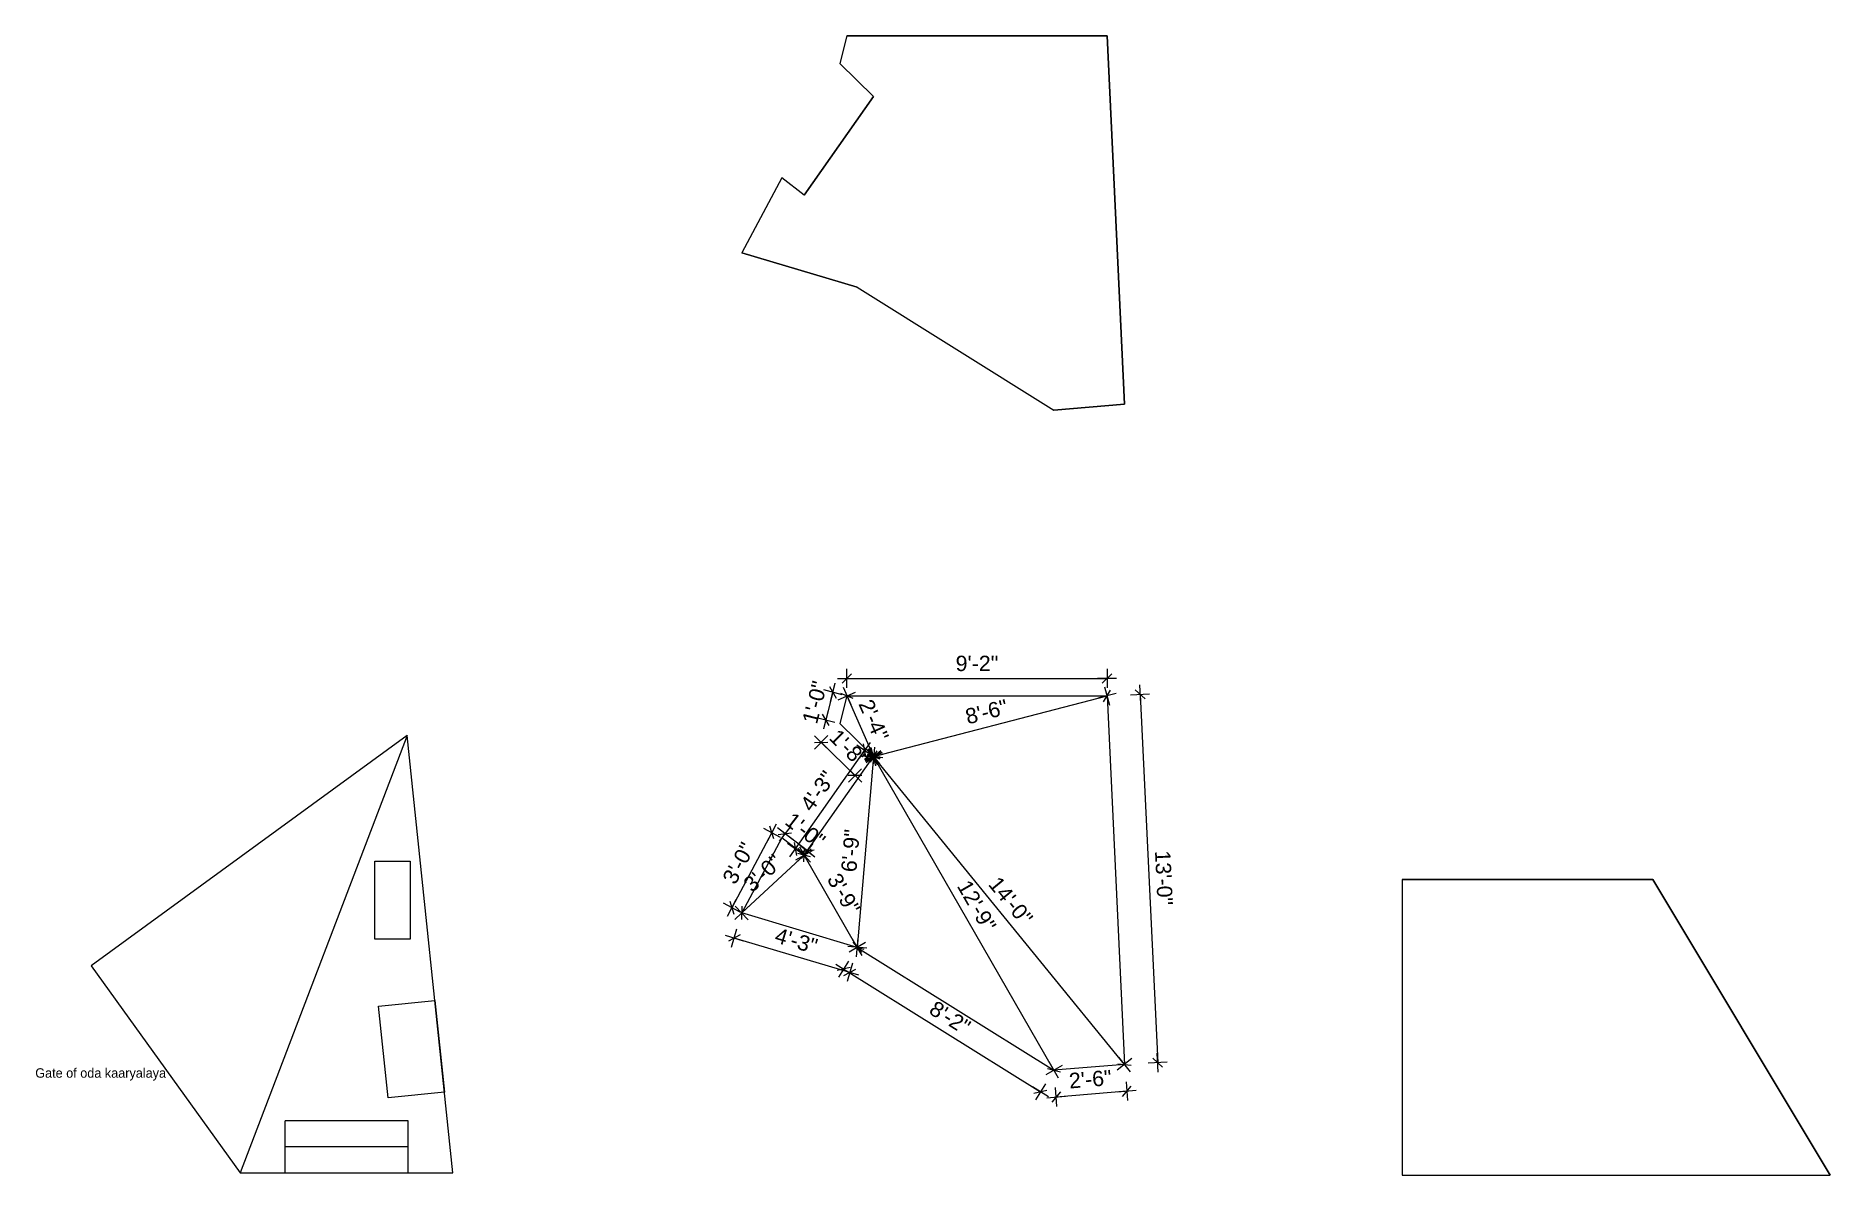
# Model space of a CAD drawing. Header units: inches. Extents: x 121649 to 122408, y 3945 to 4427.
import ezdxf

# ---------------------------------------------------------------- set-up
doc = ezdxf.new("R2010")
doc.units = ezdxf.units.IN
doc.header["$MEASUREMENT"] = 0
doc.header["$PDMODE"] = 66
doc.layers.add('dim', color=150, linetype='Continuous', lineweight=9)
doc.styles.add('arial', font='arial.ttf')
doc.dimstyles.new('1 96', dxfattribs={"dimtxt": 6.5, "dimasz": 4, "dimexe": 0, "dimexo": 0, "dimgap": 3, "dimtad": 1, "dimdec": 0, "dimzin": 11, "dimdsep": 46, "dimlunit": 3, "dimtxsty": 'arial', "dimblk": 'oblique', "dimcen": 4, "dimse1": 1, "dimse2": 1, "dimclrd": 256, "dimclre": 256, "dimclrt": 256, "dimadec": 0, "dimazin": 0, "dimtfac": 1, "dimtdec": 0, "dimtix": 1, "dimtmove": 0, "dimatfit": 3, "dimldrblk": 'Arrow2', "dimfxl": 1, "dimtolj": 1, "dimtzin": 0, "dimlwd": -1, "dimlwe": 9, "dimarcsym": 0})

# ---------------------------------------------------------------- blocks, each defined once
blk = doc.blocks.new('oblique')
at = {"lineweight": 9}
for p, q in [((1, 0), (-1, 0)), ((-0.5, -0.5), (0.5, 0.5)), ((0, 1), (0, -1))]:
    blk.add_line(p, q, dxfattribs=at)
blk = doc.blocks.new('*D272')
at = {"layer": 'Defpoints', "color": 0, "transparency": 16777216}
for p in [(122102.01, 4155.03), (121992.01, 4147.62), (122102.01, 4147.62)]:
    blk.add_point(p, dxfattribs=at)
at = {"layer": 'dim', "transparency": 16777216}
blk.add_line((121992.01, 4155.03), (122102.01, 4155.03), dxfattribs=at)
at = {"layer": 'dim', "transparency": 16777216, "xscale": 4, "yscale": 4, "zscale": 4, "rotation": 180}
blk.add_blockref('oblique', (121992.01, 4155.03), dxfattribs=at)
at = {"layer": 'dim', "transparency": 16777216, "xscale": 4, "yscale": 4, "zscale": 4}
blk.add_blockref('oblique', (122102.01, 4155.03), dxfattribs=at)
at = {"layer": 'dim', "transparency": 16777216, "insert": (122047.01, 4161.34), "char_height": 6.5, "attachment_point": 5, "style": 'arial'}
blk.add_mtext('\\A1;9\'-2"', dxfattribs=at)
blk = doc.blocks.new('_Oblique')
at = {"color": 0, "linetype": 'ByBlock', "lineweight": -2}
blk.add_line((-0.5, -0.5), (0.5, 0.5), dxfattribs=at)
blk = doc.blocks.new('Arrow2')
for p, q in [((-4.1, 0.75), (-3.08, 0)), ((0, 0), (-4.1, 0.75)), ((-3.08, 0), (-4.1, -0.75)), ((-4.1, -0.75), (0, 0))]:
    blk.add_line(p, q)
blk.add_solid([(-4.1, 0.75), (0, 0), (-3.08, 0), (-4.1, -0.75)])
blk = doc.blocks.new('*D274')
at = {"layer": 'Defpoints', "color": 0, "transparency": 16777216}
for p in [(122102.01, 4147.62), (122102.01, 4147.62), (122003.28, 4121.99)]:
    blk.add_point(p, dxfattribs=at)
at = {"layer": 'dim', "transparency": 16777216}
blk.add_line((122003.28, 4121.99), (122102.01, 4147.62), dxfattribs=at)
at = {"layer": 'dim', "transparency": 16777216, "xscale": 4, "yscale": 4, "zscale": 4}
for p, rotation in [((122102.01, 4147.62), 14.55326907505231), ((122003.28, 4121.99), 194.5532690750523)]:
    blk.add_blockref('oblique', p, dxfattribs=dict(at, rotation=rotation))
at = {"layer": 'dim', "transparency": 16777216, "insert": (122051.06, 4140.92), "char_height": 6.5, "attachment_point": 5, "rotation": 14.55327, "style": 'arial'}
blk.add_mtext('\\A1;8\'-6"', dxfattribs=at)
blk = doc.blocks.new('*D275')
at = {"layer": 'Defpoints', "color": 0, "transparency": 16777216}
for p in [(121992.01, 4147.62), (122003.28, 4121.99), (122003.28, 4121.99)]:
    blk.add_point(p, dxfattribs=at)
at = {"layer": 'dim', "transparency": 16777216}
blk.add_line((121992.01, 4147.62), (122003.28, 4121.99), dxfattribs=at)
at = {"layer": 'dim', "transparency": 16777216, "xscale": 4, "yscale": 4, "zscale": 4}
for p, rotation in [((121992.01, 4147.62), 113.7406553961671), ((122003.28, 4121.99), 293.7406553961671)]:
    blk.add_blockref('oblique', p, dxfattribs=dict(at, rotation=rotation))
at = {"layer": 'dim', "transparency": 16777216, "insert": (122003.38, 4137.33), "char_height": 6.5, "attachment_point": 5, "rotation": 293.74066, "style": 'arial'}
blk.add_mtext('\\A1;2\'-4"', dxfattribs=at)
blk = doc.blocks.new('*D276')
at = {"layer": 'Defpoints', "color": 0, "transparency": 16777216}
for p in [(121992.01, 4147.62), (121983.07, 4137.54), (121989.01, 4136)]:
    blk.add_point(p, dxfattribs=at)
at = {"layer": 'dim', "transparency": 16777216}
for p, q in [((121986.07, 4149.15), (121987.07, 4153.03)), ((121986.07, 4149.15), (121983.07, 4137.54)), ((121983.07, 4137.54), (121982.07, 4133.66))]:
    blk.add_line(p, q, dxfattribs=at)
at = {"layer": 'dim', "transparency": 16777216, "xscale": 4, "yscale": 4, "zscale": 4}
for p, rotation in [((121986.07, 4149.15), 255.5274446943856), ((121983.07, 4137.54), 75.52744469438562)]:
    blk.add_blockref('oblique', p, dxfattribs=dict(at, rotation=rotation))
at = {"layer": 'dim', "transparency": 16777216, "insert": (121978.45, 4144.92), "char_height": 6.5, "attachment_point": 5, "rotation": 75.52744, "style": 'arial'}
blk.add_mtext('\\A1;1\'-0"', dxfattribs=at)
blk = doc.blocks.new('*D277')
at = {"layer": 'Defpoints', "color": 0, "transparency": 16777216}
for p in [(121989.01, 4136), (122003.28, 4121.99), (121995.43, 4113.99)]:
    blk.add_point(p, dxfattribs=at)
at = {"layer": 'dim', "transparency": 16777216}
for p, q in [((121981.15, 4128), (121978.3, 4130.8)), ((121981.15, 4128), (121995.43, 4113.99)), ((121995.43, 4113.99), (121998.28, 4111.19))]:
    blk.add_line(p, q, dxfattribs=at)
at = {"layer": 'dim', "transparency": 16777216, "xscale": 4, "yscale": 4, "zscale": 4}
for p, rotation in [((121981.15, 4128), 315.5274446944479), ((121995.43, 4113.99), 135.5274446944478)]:
    blk.add_blockref('oblique', p, dxfattribs=dict(at, rotation=rotation))
at = {"layer": 'dim', "transparency": 16777216, "insert": (121992.72, 4125.5), "char_height": 6.5, "attachment_point": 5, "rotation": 315.52744, "style": 'arial'}
blk.add_mtext('\\A1;1\'-8"', dxfattribs=at)
blk = doc.blocks.new('*D278')
at = {"layer": 'Defpoints', "color": 0, "transparency": 16777216}
for p in [(121999.54, 4124.62), (122003.28, 4121.99), (121973.94, 4080.28)]:
    blk.add_point(p, dxfattribs=at)
at = {"layer": 'dim', "transparency": 16777216}
blk.add_line((121970.2, 4082.91), (121999.54, 4124.62), dxfattribs=at)
at = {"layer": 'dim', "transparency": 16777216, "xscale": 4, "yscale": 4, "zscale": 4}
for p, rotation in [((121999.54, 4124.62), 54.8753924898154), ((121970.2, 4082.91), 234.8753924898154)]:
    blk.add_blockref('oblique', p, dxfattribs=dict(at, rotation=rotation))
at = {"layer": 'dim', "transparency": 16777216, "insert": (121979.7, 4107.4), "char_height": 6.5, "attachment_point": 5, "rotation": 54.87539, "style": 'arial'}
blk.add_mtext('\\A1;4\'-3"', dxfattribs=at)
blk = doc.blocks.new('*D279')
at = {"layer": 'Defpoints', "color": 0, "transparency": 16777216}
for p in [(121964.44, 4087.6), (121965.8, 4089.38), (121973.94, 4080.28)]:
    blk.add_point(p, dxfattribs=at)
at = {"layer": 'dim', "transparency": 16777216}
for p, q in [((121965.8, 4089.38), (121962.64, 4091.82)), ((121975.31, 4082.05), (121965.8, 4089.38)), ((121975.31, 4082.05), (121978.48, 4079.61))]:
    blk.add_line(p, q, dxfattribs=at)
at = {"layer": 'dim', "transparency": 16777216, "xscale": 4, "yscale": 4, "zscale": 4}
for p, rotation in [((121965.8, 4089.38), 322.3753879531042), ((121975.31, 4082.05), 142.3753879531042)]:
    blk.add_blockref('oblique', p, dxfattribs=dict(at, rotation=rotation))
at = {"layer": 'dim', "transparency": 16777216, "insert": (121974.41, 4090.72), "char_height": 6.5, "attachment_point": 5, "rotation": 322.37539, "style": 'arial'}
blk.add_mtext('\\A1;1\'-0"', dxfattribs=at)
blk = doc.blocks.new('*D280')
at = {"layer": 'Defpoints', "color": 0, "transparency": 16777216}
for p in [(121964.44, 4087.6), (121943.33, 4058.06), (121947.52, 4055.83)]:
    blk.add_point(p, dxfattribs=at)
at = {"layer": 'dim', "transparency": 16777216}
blk.add_line((121960.25, 4089.83), (121943.33, 4058.06), dxfattribs=at)
at = {"layer": 'dim', "transparency": 16777216, "xscale": 4, "yscale": 4, "zscale": 4}
for p, rotation in [((121960.25, 4089.83), 61.96945617990599), ((121943.33, 4058.06), 241.969456179906)]:
    blk.add_blockref('oblique', p, dxfattribs=dict(at, rotation=rotation))
at = {"layer": 'dim', "transparency": 16777216, "insert": (121946.21, 4076.91), "char_height": 6.5, "attachment_point": 5, "rotation": 61.96946, "style": 'arial'}
blk.add_mtext('\\A1;3\'-0"', dxfattribs=at)
blk = doc.blocks.new('*D281')
at = {"layer": 'Defpoints', "color": 0, "transparency": 16777216}
for p in [(121947.52, 4055.83), (121944.37, 4045.24), (121996.4, 4041.28)]:
    blk.add_point(p, dxfattribs=at)
at = {"layer": 'dim', "transparency": 16777216}
blk.add_line((121993.25, 4030.7), (121944.37, 4045.24), dxfattribs=at)
at = {"layer": 'dim', "transparency": 16777216, "xscale": 4, "yscale": 4, "zscale": 4}
for p, rotation in [((121944.37, 4045.24), 163.4320896663787), ((121993.25, 4030.7), 343.4320896663787)]:
    blk.add_blockref('oblique', p, dxfattribs=dict(at, rotation=rotation))
at = {"layer": 'dim', "transparency": 16777216, "insert": (121970.61, 4044.03), "char_height": 6.5, "attachment_point": 5, "rotation": 343.43209, "style": 'arial'}
blk.add_mtext('\\A1;4\'-3"', dxfattribs=at)
blk = doc.blocks.new('*D282')
at = {"layer": 'Defpoints', "color": 0, "transparency": 16777216}
for p in [(121973.94, 4080.28), (121973.94, 4080.28), (121947.52, 4055.83)]:
    blk.add_point(p, dxfattribs=at)
at = {"layer": 'dim', "transparency": 16777216}
blk.add_line((121947.52, 4055.83), (121973.94, 4080.28), dxfattribs=at)
at = {"layer": 'dim', "transparency": 16777216, "xscale": 4, "yscale": 4, "zscale": 4}
for p, rotation in [((121973.94, 4080.28), 42.78131972623643), ((121947.52, 4055.83), 222.7813197262365)]:
    blk.add_blockref('oblique', p, dxfattribs=dict(at, rotation=rotation))
at = {"layer": 'dim', "transparency": 16777216, "insert": (121956.44, 4072.69), "char_height": 6.5, "attachment_point": 5, "rotation": 42.78132, "style": 'arial'}
blk.add_mtext('\\A1;3\'-0"', dxfattribs=at)
blk = doc.blocks.new('*D283')
at = {"layer": 'Defpoints', "color": 0, "transparency": 16777216}
for p in [(121973.94, 4080.28), (121973.94, 4080.28), (121996.4, 4041.28)]:
    blk.add_point(p, dxfattribs=at)
at = {"layer": 'dim', "transparency": 16777216}
blk.add_line((121996.4, 4041.28), (121973.94, 4080.28), dxfattribs=at)
at = {"layer": 'dim', "transparency": 16777216, "xscale": 4, "yscale": 4, "zscale": 4}
for p, rotation in [((121973.94, 4080.28), 119.9417313193431), ((121996.4, 4041.28), 299.9417313193431)]:
    blk.add_blockref('oblique', p, dxfattribs=dict(at, rotation=rotation))
at = {"layer": 'dim', "transparency": 16777216, "insert": (121990.65, 4063.94), "char_height": 6.5, "attachment_point": 5, "rotation": 299.94173, "style": 'arial'}
blk.add_mtext('\\A1;3\'-9"', dxfattribs=at)
blk = doc.blocks.new('*D284')
at = {"layer": 'Defpoints', "color": 0, "transparency": 16777216}
for p in [(122003.28, 4121.99), (121996.4, 4041.28), (121996.4, 4041.28)]:
    blk.add_point(p, dxfattribs=at)
at = {"layer": 'dim', "transparency": 16777216}
blk.add_line((122003.28, 4121.99), (121996.4, 4041.28), dxfattribs=at)
at = {"layer": 'dim', "transparency": 16777216, "xscale": 4, "yscale": 4, "zscale": 4}
for p, rotation in [((122003.28, 4121.99), 85.12551561095428), ((121996.4, 4041.28), 265.1255156109543)]:
    blk.add_blockref('oblique', p, dxfattribs=dict(at, rotation=rotation))
at = {"layer": 'dim', "transparency": 16777216, "insert": (121993.55, 4082.17), "char_height": 6.5, "attachment_point": 5, "rotation": 85.12552, "style": 'arial'}
blk.add_mtext('\\A1;6\'-9"', dxfattribs=at)
blk = doc.blocks.new('*D285')
at = {"layer": 'Defpoints', "color": 0, "transparency": 16777216}
for p in [(122003.28, 4121.99), (122003.28, 4121.99), (122079.56, 3989.36)]:
    blk.add_point(p, dxfattribs=at)
at = {"layer": 'dim', "transparency": 16777216}
blk.add_line((122079.56, 3989.36), (122003.28, 4121.99), dxfattribs=at)
at = {"layer": 'dim', "transparency": 16777216, "xscale": 4, "yscale": 4, "zscale": 4}
for p, rotation in [((122003.28, 4121.99), 119.9046339554987), ((122079.56, 3989.36), 299.9046339554987)]:
    blk.add_blockref('oblique', p, dxfattribs=dict(at, rotation=rotation))
at = {"layer": 'dim', "transparency": 16777216, "insert": (122046.9, 4058.83), "char_height": 6.5, "attachment_point": 5, "rotation": 299.90463, "style": 'arial'}
blk.add_mtext('\\A1;12\'-9"', dxfattribs=at)
blk = doc.blocks.new('*D286')
at = {"layer": 'Defpoints', "color": 0, "transparency": 16777216}
for p in [(122003.28, 4121.99), (122003.28, 4121.99), (122109.46, 3991.8)]:
    blk.add_point(p, dxfattribs=at)
at = {"layer": 'dim', "transparency": 16777216}
blk.add_line((122109.46, 3991.8), (122003.28, 4121.99), dxfattribs=at)
at = {"layer": 'dim', "transparency": 16777216, "xscale": 4, "yscale": 4, "zscale": 4}
for p, rotation in [((122003.28, 4121.99), 129.199657844578), ((122109.46, 3991.8), 309.199657844578)]:
    blk.add_blockref('oblique', p, dxfattribs=dict(at, rotation=rotation))
at = {"layer": 'dim', "transparency": 16777216, "insert": (122061.27, 4060.89), "char_height": 6.5, "attachment_point": 5, "rotation": 309.19966, "style": 'arial'}
blk.add_mtext('\\A1;14\'-0"', dxfattribs=at)
blk = doc.blocks.new('*D287')
at = {"layer": 'Defpoints', "color": 0, "transparency": 16777216}
for p in [(122102.01, 4147.62), (122109.46, 3991.8), (122123.44, 3992.47)]:
    blk.add_point(p, dxfattribs=at)
at = {"layer": 'dim', "transparency": 16777216}
blk.add_line((122115.99, 4148.29), (122123.44, 3992.47), dxfattribs=at)
at = {"layer": 'dim', "transparency": 16777216, "xscale": 4, "yscale": 4, "zscale": 4}
for p, rotation in [((122115.99, 4148.29), 92.73833817626011), ((122123.44, 3992.47), 272.7383381762601)]:
    blk.add_blockref('oblique', p, dxfattribs=dict(at, rotation=rotation))
at = {"layer": 'dim', "transparency": 16777216, "insert": (122126.03, 4070.68), "char_height": 6.5, "attachment_point": 5, "rotation": 272.73834, "style": 'arial'}
blk.add_mtext('\\A1;13\'-0"', dxfattribs=at)
blk = doc.blocks.new('*D288')
at = {"layer": 'Defpoints', "color": 0, "transparency": 16777216}
for p in [(122109.46, 3991.8), (122079.56, 3989.36), (122080.49, 3977.99)]:
    blk.add_point(p, dxfattribs=at)
at = {"layer": 'dim', "transparency": 16777216}
blk.add_line((122110.39, 3980.43), (122080.49, 3977.99), dxfattribs=at)
at = {"layer": 'dim', "transparency": 16777216, "xscale": 4, "yscale": 4, "zscale": 4}
for p, rotation in [((122110.39, 3980.43), 4.660851546666454), ((122080.49, 3977.99), 184.6608515466664)]:
    blk.add_blockref('oblique', p, dxfattribs=dict(at, rotation=rotation))
at = {"layer": 'dim', "transparency": 16777216, "insert": (122094.93, 3985.51), "char_height": 6.5, "attachment_point": 5, "rotation": 4.66085, "style": 'arial'}
blk.add_mtext('\\A1;2\'-6"', dxfattribs=at)
blk = doc.blocks.new('*D289')
at = {"layer": 'Defpoints', "color": 0, "transparency": 16777216}
for p in [(121996.4, 4041.28), (122079.56, 3989.36), (122073.84, 3980.19)]:
    blk.add_point(p, dxfattribs=at)
at = {"layer": 'dim', "transparency": 16777216}
blk.add_line((121990.68, 4032.12), (122073.84, 3980.19), dxfattribs=at)
at = {"layer": 'dim', "transparency": 16777216, "xscale": 4, "yscale": 4, "zscale": 4}
for p, rotation in [((121990.68, 4032.12), 148.0215623534208), ((122073.84, 3980.19), 328.0215623534208)]:
    blk.add_blockref('oblique', p, dxfattribs=dict(at, rotation=rotation))
at = {"layer": 'dim', "transparency": 16777216, "insert": (122035.6, 4011.52), "char_height": 6.5, "attachment_point": 5, "rotation": 328.02156, "style": 'arial'}
blk.add_mtext('\\A1;8\'-2"', dxfattribs=at)

msp = doc.modelspace()

# ---------------------------------------------------------------- linework, layer by layer
at = {"layer": 'dim'}
for p, q in [((121992.01, 4426.8), (121989.01, 4415.18)), ((121992.01, 4426.8), (122102.01, 4426.8)), ((122102.01, 4426.8), (122109.46, 4270.98)), ((121989.01, 4415.18), (122003.28, 4401.17)), ((121973.94, 4359.46), (122003.28, 4401.17)), ((121964.44, 4366.78), (121947.52, 4335.01)), ((121973.94, 4359.46), (121964.44, 4366.78)), ((121996.4, 4320.46), (121947.52, 4335.01)), ((121996.4, 4320.46), (122079.56, 4268.54)), ((122109.46, 4270.98), (122079.56, 4268.54)), ((121992.01, 4147.62), (121989.01, 4136)), ((121992.01, 4147.62), (122102.01, 4147.62)), ((121992.01, 4147.62), (122003.28, 4121.99)), ((122003.28, 4121.99), (122102.01, 4147.62)), ((122102.01, 4147.62), (122109.46, 3991.8)), ((121989.01, 4136), (122003.28, 4121.99)), ((121806.02, 4130.87), (121672.34, 4033.54)), ((121806.02, 4130.87), (121735.42, 3945.88)), ((121825.42, 3945.88), (121806.02, 4130.87)), ((121973.94, 4080.28), (122003.28, 4121.99)), ((122003.28, 4121.99), (121996.4, 4041.28)), ((122109.46, 3991.8), (122003.28, 4121.99)), ((122079.56, 3989.36), (122003.28, 4121.99)), ((121964.44, 4087.6), (121947.52, 4055.83)), ((121973.94, 4080.28), (121964.44, 4087.6)), ((121947.52, 4055.83), (121973.94, 4080.28)), ((121996.4, 4041.28), (121973.94, 4080.28)), ((122226.79, 4069.95), (122332.79, 4069.95)), ((122226.79, 4069.95), (122226.79, 3944.95)), ((122332.79, 4069.95), (122407.79, 3944.95)), ((121996.4, 4041.28), (121947.52, 4055.83)), ((121996.4, 4041.28), (122079.56, 3989.36)), ((121672.34, 4033.54), (121735.42, 3945.88)), ((122109.46, 3991.8), (122079.56, 3989.36)), ((121754.42, 3945.88), (121754.42, 3967.88)), ((121806.42, 3967.88), (121754.42, 3967.88)), ((121806.42, 3945.88), (121806.42, 3967.88)), ((121806.42, 3956.88), (121754.42, 3956.88)), ((121735.42, 3945.88), (121825.42, 3945.88)), ((122226.79, 3944.95), (122407.79, 3944.95))]:
    msp.add_line(p, q, dxfattribs=at)
for points in [[(122102.01, 4426.8), (121992.01, 4426.8), (121989.01, 4415.18), (122003.28, 4401.17), (121973.94, 4359.46), (121964.44, 4366.78), (121947.52, 4335.01), (121996.4, 4320.46), (122079.56, 4268.54), (122109.46, 4270.98)], [(121792.35, 4077.78), (121807.35, 4077.78), (121807.35, 4044.78), (121792.35, 4044.78)], [(122332.79, 4069.95), (122226.79, 4069.95), (122226.79, 3944.95), (122407.79, 3944.95)], [(121797.97, 3977.57), (121793.9, 4016.36), (121817.77, 4018.86), (121821.84, 3980.08)]]:
    msp.add_lwpolyline(points, close=True, dxfattribs=at)

# ---------------------------------------------------------------- texts
at = {"layer": 'dim', "insert": (121648.76, 3990.15), "char_height": 4, "attachment_point": 1}
msp.add_mtext_dynamic_manual_height_columns('Gate of oda kaaryalaya', width=55.9807, gutter_width=1, heights=[0], dxfattribs=at)

# ---------------------------------------------------------------- dimensions: what is measured, and where the dimension line sits
at = {"layer": 'dim'}
dim = msp.add_linear_dim(base=(122102.01, 4155.03), p1=(121992.01, 4147.62), p2=(122102.01, 4147.62), dimstyle='1 96', dxfattribs=at)
dim.commit()
dim.dimension.update_dxf_attribs({"geometry": '*D272', "text_midpoint": (122047.01, 4161.34)})
for p1, p2, distance, picture, middle in [((121992.01, 4147.62), (121989.01, 4136), -6.14, '*D276', (121978.45, 4144.92)), ((121992.01, 4147.62), (122003.28, 4121.99), 0, '*D275', (122003.38, 4137.33)), ((122003.28, 4121.99), (122102.01, 4147.62), 0, '*D274', (122051.06, 4140.92)), ((122102.01, 4147.62), (122109.46, 3991.8), 14, '*D287', (122126.03, 4070.68)), ((121989.01, 4136), (122003.28, 4121.99), -11.21, '*D277', (121992.72, 4125.5)), ((121973.94, 4080.28), (122003.28, 4121.99), 4.57, '*D278', (121979.7, 4107.4)), ((122003.28, 4121.99), (121996.4, 4041.28), 0, '*D284', (121993.55, 4082.17)), ((122079.56, 3989.36), (122003.28, 4121.99), 0, '*D285', (122046.9, 4058.83)), ((122109.46, 3991.8), (122003.28, 4121.99), 0, '*D286', (122061.27, 4060.89)), ((121973.94, 4080.28), (121964.44, 4087.6), -2.24, '*D279', (121974.41, 4090.72)), ((121964.44, 4087.6), (121947.52, 4055.83), -4.74, '*D280', (121946.21, 4076.91)), ((121947.52, 4055.83), (121973.94, 4080.28), 0, '*D282', (121956.44, 4072.69)), ((121996.4, 4041.28), (121973.94, 4080.28), 0, '*D283', (121990.65, 4063.94)), ((121996.4, 4041.28), (121947.52, 4055.83), 11.04, '*D281', (121970.61, 4044.03)), ((121996.4, 4041.28), (122079.56, 3989.36), -10.81, '*D289', (122035.6, 4011.52)), ((122109.46, 3991.8), (122079.56, 3989.36), 11.4, '*D288', (122094.93, 3985.51))]:
    dim = msp.add_aligned_dim(p1=p1, p2=p2, distance=distance, dimstyle='1 96', dxfattribs=at)
    dim.commit()
    dim.dimension.update_dxf_attribs({"geometry": picture, "text_midpoint": middle})

doc.saveas('drawing.dxf')
